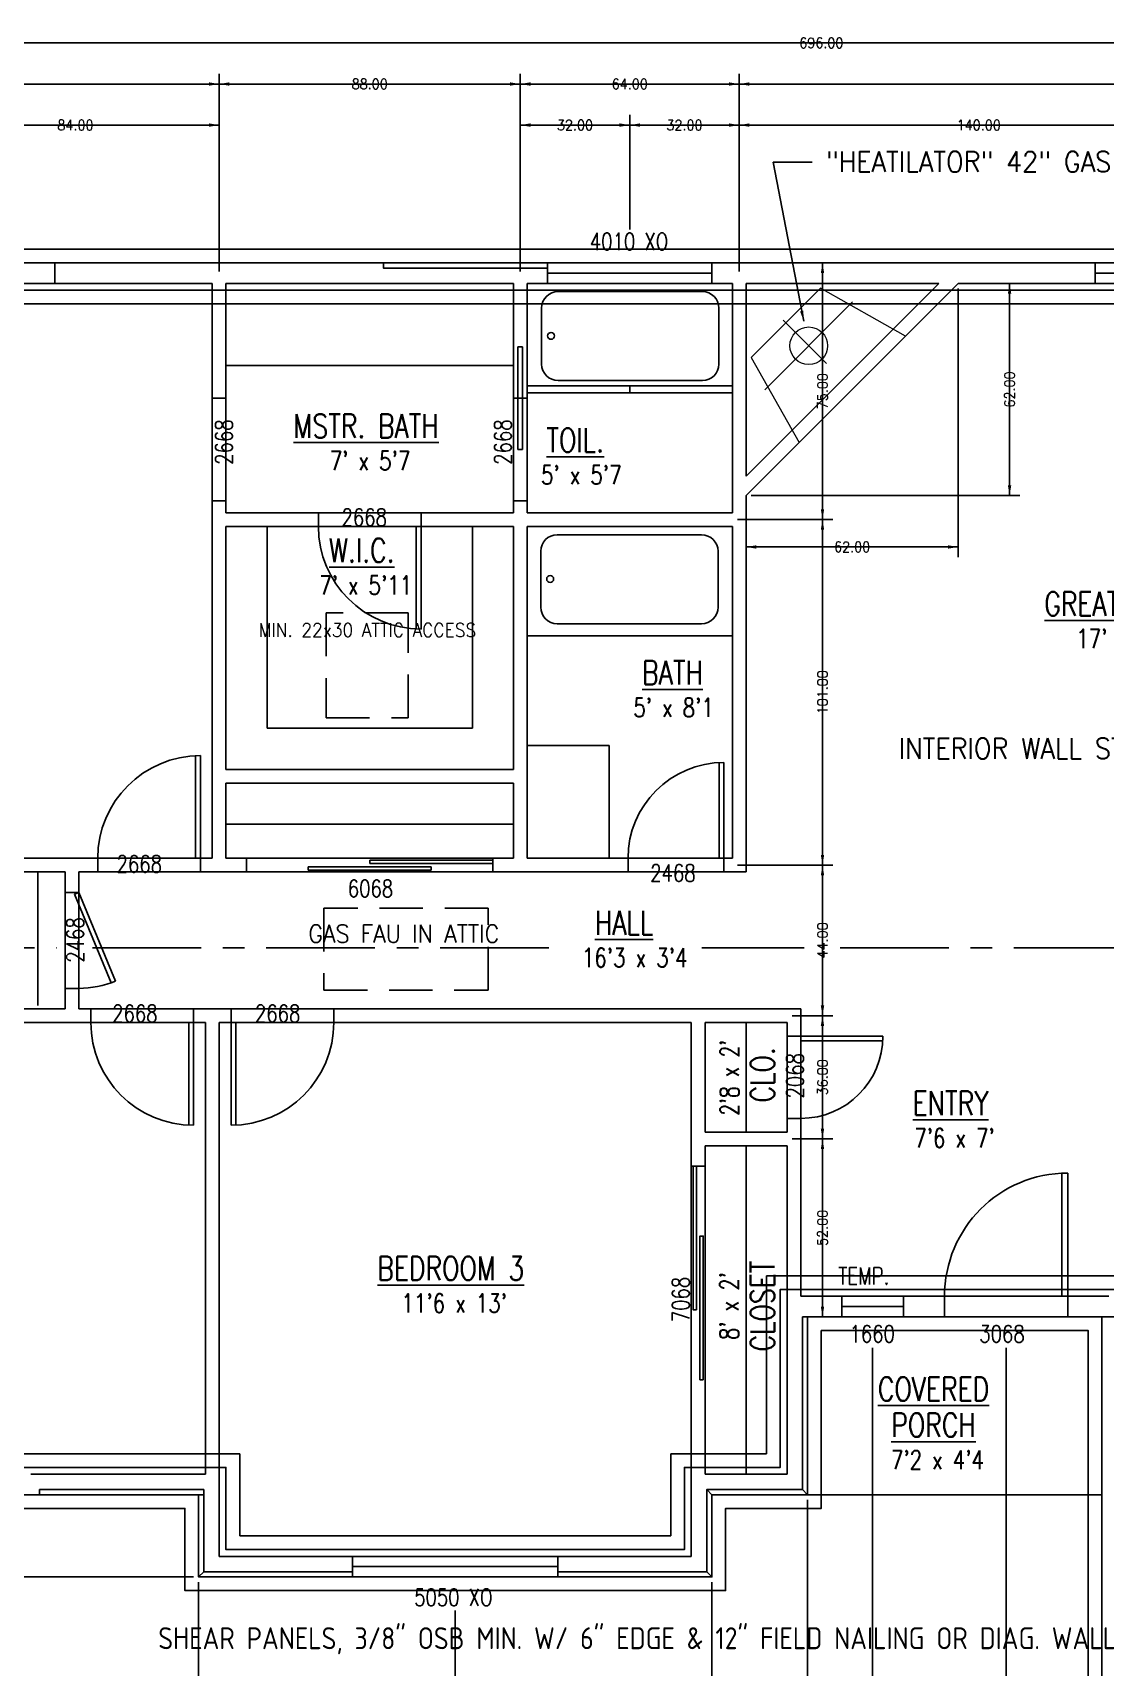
# Model space of a CAD drawing. Header units: millimetres. Extents: x -723 to 516, y -495 to 415.
# Drawn here: x -531.3 to -217.8, y -63.1 to 414.6 of the extents above; entities that cross this region are included whole.
import ezdxf
from ezdxf.enums import TextEntityAlignment as Align

# ---------------------------------------------------------------- set-up
doc = ezdxf.new("R2010")
doc.units = ezdxf.units.MM
doc.linetypes.add('CENTER', pattern=[50.8, 31.75, -6.35, 6.35, -6.35])
doc.linetypes.add('DASHED', pattern=[19.05, 12.7, -6.35])
for name, color, linetype in [('A-DIMS-1', 152, 'CONTINUOUS'), ('A-NOTE', 4, 'CONTINUOUS'), ('A-TEXT', 4, 'CONTINUOUS'), ('ANNTEXT', 4, 'CONTINUOUS'), ('xref-Bishop-Overland-08$0$A-CASE-1', 3, 'CONTINUOUS'), ('xref-Bishop-Overland-08$0$A-FIXTURE', 3, 'CONTINUOUS'), ('xref-Bishop-Overland-08$0$A-FOOTPRINT', 5, 'CONTINUOUS'), ('xref-Bishop-Overland-08$0$A-HEADER', 30, 'CONTINUOUS'), ('xref-Bishop-Overland-08$0$A-OPENING', 1, 'CONTINUOUS'), ('xref-Bishop-Overland-08$0$A-WALL', 54, 'CONTINUOUS'), ('xref-Bishop-Overland-08$0$S-FOOTER', 9, 'CONTINUOUS'), ('xref-Bishop-Overland-08$0$S-SLAB', 9, 'CONTINUOUS'), ('xref-Bishop-Overland-08$0$S-STEM-WALL', 8, 'CONTINUOUS')]:
    doc.layers.add(name, color=color, linetype=linetype)
doc.layers.add('xref-Bishop-Overland-08$0$TEMP', color=95, linetype='CONTINUOUS', plot=False)
doc.styles.get("Standard").update_dxf_attribs({"font": 'STANDARD'})
doc.dimstyles.get("Standard").update_dxf_attribs({"dimtxt": 3, "dimasz": 3, "dimexe": 3, "dimexo": 1.5, "dimgap": 2, "dimtad": 0, "dimtoh": 1, "dimzin": 3, "dimdsep": 46, "dimtxsty": 'STANDARD', "dimcen": 0.09, "dimazin": 2, "dimtfac": 1, "dimtdec": 4, "dimtofl": 0, "dimtmove": 0, "dimatfit": 3, "dimfxl": 1, "dimtolj": 1, "dimtzin": 0, "dimarcsym": 0})

# ---------------------------------------------------------------- blocks, each defined once
blk = doc.blocks.new('*D4')
at = {"layer": 'A-DIMS-1', "color": 0, "linetype": 'ByBlock', "lineweight": -2}
for p, q in [((-304.77, -14.13), (-304.77, -264.82)), ((-218.77, -218.13), (-218.77, -264.82)), ((-218.77, -261.82), (-304.77, -261.82))]:
    blk.add_line(p, q, dxfattribs=at)
for points in [[(-304.77, -261.82), (-301.77, -261.32), (-301.77, -262.32)], [(-218.77, -261.82), (-221.77, -262.32), (-221.77, -261.32)]]:
    blk.add_solid(points, dxfattribs=at)
at = {"layer": 'A-DIMS-1', "color": 0, "linetype": 'CONTINUOUS', "lineweight": -2, "insert": (-261.77, -261.82), "char_height": 3, "width": 9.3333, "attachment_point": 5}
blk.add_mtext('86.00', dxfattribs=at)
blk = doc.blocks.new('*D5')
at = {"layer": 'A-DIMS-1', "color": 0, "linetype": 'ByBlock', "lineweight": -2}
for p, q in [((-304.77, -14.13), (-304.77, -264.82)), ((-332.77, -38.13), (-332.77, -264.82)), ((-304.77, -261.82), (-332.77, -261.82))]:
    blk.add_line(p, q, dxfattribs=at)
for points in [[(-332.77, -261.82), (-329.77, -261.32), (-329.77, -262.32)], [(-304.77, -261.82), (-307.77, -262.32), (-307.77, -261.32)]]:
    blk.add_solid(points, dxfattribs=at)
at = {"layer": 'A-DIMS-1', "color": 0, "linetype": 'CONTINUOUS', "lineweight": -2, "insert": (-318.77, -261.82), "char_height": 3, "width": 9.3333, "attachment_point": 5}
blk.add_mtext('28.00', dxfattribs=at)
blk = doc.blocks.new('*D6')
at = {"layer": 'A-DIMS-1', "color": 0, "linetype": 'ByBlock', "lineweight": -2}
for p, q in [((-482.77, -38.13), (-482.77, -264.82)), ((-332.77, -38.13), (-332.77, -264.82)), ((-332.77, -261.82), (-482.77, -261.82))]:
    blk.add_line(p, q, dxfattribs=at)
for points in [[(-482.77, -261.82), (-479.77, -261.32), (-479.77, -262.32)], [(-332.77, -261.82), (-335.77, -262.32), (-335.77, -261.32)]]:
    blk.add_solid(points, dxfattribs=at)
at = {"layer": 'A-DIMS-1', "color": 0, "linetype": 'CONTINUOUS', "lineweight": -2, "insert": (-407.77, -261.82), "char_height": 3, "width": 11, "attachment_point": 5}
blk.add_mtext('150.00', dxfattribs=at)
blk = doc.blocks.new('*D7')
at = {"layer": 'A-DIMS-1', "color": 0, "linetype": 'ByBlock', "lineweight": -2}
for p, q in [((-648.77, -14.13), (-648.77, -264.82)), ((-482.77, -38.13), (-482.77, -264.82)), ((-482.77, -261.82), (-648.77, -261.82))]:
    blk.add_line(p, q, dxfattribs=at)
for points in [[(-648.77, -261.82), (-645.77, -261.32), (-645.77, -262.32)], [(-482.77, -261.82), (-485.77, -262.32), (-485.77, -261.32)]]:
    blk.add_solid(points, dxfattribs=at)
at = {"layer": 'A-DIMS-1', "color": 0, "linetype": 'CONTINUOUS', "lineweight": -2, "insert": (-565.77, -261.82), "char_height": 3, "width": 11, "attachment_point": 5}
blk.add_mtext('166.00', dxfattribs=at)
blk = doc.blocks.new('*D9')
at = {"layer": 'A-DIMS-1', "color": 0, "linetype": 'ByBlock', "lineweight": -2}
for p, q in [((-648.77, -14.13), (-648.77, -276.82)), ((47.23, -218.13), (47.23, -276.82)), ((47.23, -273.82), (-648.77, -273.82))]:
    blk.add_line(p, q, dxfattribs=at)
for points in [[(-648.77, -273.82), (-645.77, -273.32), (-645.77, -274.32)], [(47.23, -273.82), (44.23, -274.32), (44.23, -273.32)]]:
    blk.add_solid(points, dxfattribs=at)
at = {"layer": 'A-DIMS-1', "color": 0, "linetype": 'CONTINUOUS', "lineweight": -2, "insert": (-300.77, -273.82), "char_height": 3, "width": 11.6667, "attachment_point": 5}
blk.add_mtext('696.00', dxfattribs=at)
blk = doc.blocks.new('*D10')
at = {"layer": 'A-DIMS-1', "color": 0, "linetype": 'ByBlock', "lineweight": -2}
for p, q in [((-246.77, 30.28), (-246.77, -252.82)), ((-218.77, -218.13), (-218.77, -252.82)), ((-218.77, -249.82), (-246.77, -249.82))]:
    blk.add_line(p, q, dxfattribs=at)
for points in [[(-246.77, -249.82), (-243.77, -249.32), (-243.77, -250.32)], [(-218.77, -249.82), (-221.77, -250.32), (-221.77, -249.32)]]:
    blk.add_solid(points, dxfattribs=at)
at = {"layer": 'A-DIMS-1', "color": 0, "linetype": 'CONTINUOUS', "lineweight": -2, "insert": (-232.77, -249.82), "char_height": 3, "width": 9.3333, "attachment_point": 5}
blk.add_mtext('28.00', dxfattribs=at)
blk = doc.blocks.new('*D11')
at = {"layer": 'A-DIMS-1', "color": 0, "linetype": 'ByBlock', "lineweight": -2}
for p, q in [((-285.77, 30.28), (-285.77, -252.82)), ((-246.77, 30.28), (-246.77, -252.82)), ((-246.77, -249.82), (-285.77, -249.82))]:
    blk.add_line(p, q, dxfattribs=at)
for points in [[(-285.77, -249.82), (-282.77, -249.32), (-282.77, -250.32)], [(-246.77, -249.82), (-249.77, -250.32), (-249.77, -249.32)]]:
    blk.add_solid(points, dxfattribs=at)
at = {"layer": 'A-DIMS-1', "color": 0, "linetype": 'CONTINUOUS', "lineweight": -2, "insert": (-266.27, -249.82), "char_height": 3, "width": 9.3333, "attachment_point": 5}
blk.add_mtext('39.00', dxfattribs=at)
blk = doc.blocks.new('*D12')
at = {"layer": 'A-DIMS-1', "color": 0, "linetype": 'ByBlock', "lineweight": -2}
for p, q in [((-285.77, 30.28), (-285.77, -252.82)), ((-304.77, -14.13), (-304.77, -252.82)), ((-285.77, -249.82), (-304.77, -249.82))]:
    blk.add_line(p, q, dxfattribs=at)
for points in [[(-304.77, -249.82), (-301.77, -249.32), (-301.77, -250.32)], [(-285.77, -249.82), (-288.77, -250.32), (-288.77, -249.32)]]:
    blk.add_solid(points, dxfattribs=at)
at = {"layer": 'A-DIMS-1', "color": 0, "linetype": 'CONTINUOUS', "lineweight": -2, "insert": (-295.27, -249.82), "char_height": 3, "width": 8.6667, "attachment_point": 5}
blk.add_mtext('19.00', dxfattribs=at)
blk = doc.blocks.new('*D13')
at = {"layer": 'A-DIMS-1', "color": 0, "linetype": 'ByBlock', "lineweight": -2}
for p, q in [((-332.77, -38.13), (-332.77, -252.82)), ((-407.77, -46.48), (-407.77, -252.82)), ((-332.77, -249.82), (-407.77, -249.82))]:
    blk.add_line(p, q, dxfattribs=at)
for points in [[(-407.77, -249.82), (-404.77, -249.32), (-404.77, -250.32)], [(-332.77, -249.82), (-335.77, -250.32), (-335.77, -249.32)]]:
    blk.add_solid(points, dxfattribs=at)
at = {"layer": 'A-DIMS-1', "color": 0, "linetype": 'CONTINUOUS', "lineweight": -2, "insert": (-370.27, -249.82), "char_height": 3, "width": 9.3333, "attachment_point": 5}
blk.add_mtext('75.00', dxfattribs=at)
blk = doc.blocks.new('*D14')
at = {"layer": 'A-DIMS-1', "color": 0, "linetype": 'ByBlock', "lineweight": -2}
for p, q in [((-482.77, -38.13), (-482.77, -252.82)), ((-407.77, -46.48), (-407.77, -252.82)), ((-407.77, -249.82), (-482.77, -249.82))]:
    blk.add_line(p, q, dxfattribs=at)
for points in [[(-482.77, -249.82), (-479.77, -249.32), (-479.77, -250.32)], [(-407.77, -249.82), (-410.77, -250.32), (-410.77, -249.32)]]:
    blk.add_solid(points, dxfattribs=at)
at = {"layer": 'A-DIMS-1', "color": 0, "linetype": 'CONTINUOUS', "lineweight": -2, "insert": (-445.27, -249.82), "char_height": 3, "width": 9.3333, "attachment_point": 5}
blk.add_mtext('75.00', dxfattribs=at)
blk = doc.blocks.new('*D15')
at = {"layer": 'A-DIMS-1', "color": 0, "linetype": 'ByBlock', "lineweight": -2}
for p, q in [((-561.77, -22.66), (-561.77, -252.82)), ((-482.77, -38.13), (-482.77, -252.82)), ((-482.77, -249.82), (-561.77, -249.82))]:
    blk.add_line(p, q, dxfattribs=at)
for points in [[(-561.77, -249.82), (-558.77, -249.32), (-558.77, -250.32)], [(-482.77, -249.82), (-485.77, -250.32), (-485.77, -249.32)]]:
    blk.add_solid(points, dxfattribs=at)
at = {"layer": 'A-DIMS-1', "color": 0, "linetype": 'CONTINUOUS', "lineweight": -2, "insert": (-522.27, -249.82), "char_height": 3, "width": 9.3333, "attachment_point": 5}
blk.add_mtext('79.00', dxfattribs=at)
blk = doc.blocks.new('*D21')
at = {"layer": 'A-DIMS-1', "color": 0, "linetype": 'ByBlock', "lineweight": -2}
for p, q in [((-650.27, -12.63), (-711.34, -12.63)), ((-708.34, -36.63), (-708.34, -12.63)), ((-484.27, -36.63), (-711.34, -36.63))]:
    blk.add_line(p, q, dxfattribs=at)
for points in [[(-708.34, -12.63), (-707.84, -15.63), (-708.84, -15.63)], [(-708.34, -36.63), (-708.84, -33.63), (-707.84, -33.63)]]:
    blk.add_solid(points, dxfattribs=at)
at = {"layer": 'A-DIMS-1', "color": 0, "linetype": 'CONTINUOUS', "lineweight": -2, "insert": (-708.34, -24.63), "char_height": 3, "width": 9.6667, "attachment_point": 5, "rotation": 90}
blk.add_mtext('24.00', dxfattribs=at)
blk = doc.blocks.new('*D22')
at = {"layer": 'A-DIMS-1', "color": 0, "linetype": 'ByBlock', "lineweight": -2}
for p, q in [((-650.27, 347.37), (-723.34, 347.37)), ((-720.34, 347.37), (-720.34, -36.63)), ((-484.27, -36.63), (-723.34, -36.63))]:
    blk.add_line(p, q, dxfattribs=at)
for points in [[(-720.34, 347.37), (-719.84, 344.37), (-720.84, 344.37)], [(-720.34, -36.63), (-720.84, -33.63), (-719.84, -33.63)]]:
    blk.add_solid(points, dxfattribs=at)
at = {"layer": 'A-DIMS-1', "color": 0, "linetype": 'CONTINUOUS', "lineweight": -2, "insert": (-720.34, 155.37), "char_height": 3, "width": 12, "attachment_point": 5, "rotation": 90}
blk.add_mtext('384.00', dxfattribs=at)
blk = doc.blocks.new('*D26')
at = {"layer": 'A-DIMS-1', "color": 0, "linetype": 'ByBlock', "lineweight": -2}
for p, q in [((-324.77, 368.87), (-324.77, 402.64)), ((47.23, 348.87), (47.23, 402.64)), ((47.23, 399.64), (-324.77, 399.64))]:
    blk.add_line(p, q, dxfattribs=at)
for points in [[(-324.77, 399.64), (-321.77, 400.14), (-321.77, 399.14)], [(47.23, 399.64), (44.23, 399.14), (44.23, 400.14)]]:
    blk.add_solid(points, dxfattribs=at)
at = {"layer": 'A-DIMS-1', "color": 0, "linetype": 'CONTINUOUS', "lineweight": -2, "insert": (-138.77, 399.64), "char_height": 3, "width": 11.6667, "attachment_point": 5}
blk.add_mtext('372.00', dxfattribs=at)
blk = doc.blocks.new('*D27')
at = {"layer": 'A-DIMS-1', "color": 0, "linetype": 'ByBlock', "lineweight": -2}
for p, q in [((-388.77, 344.87), (-388.77, 402.64)), ((-324.77, 344.87), (-324.77, 402.64)), ((-324.77, 399.64), (-388.77, 399.64))]:
    blk.add_line(p, q, dxfattribs=at)
for points in [[(-388.77, 399.64), (-385.77, 400.14), (-385.77, 399.14)], [(-324.77, 399.64), (-327.77, 399.14), (-327.77, 400.14)]]:
    blk.add_solid(points, dxfattribs=at)
at = {"layer": 'A-DIMS-1', "color": 0, "linetype": 'CONTINUOUS', "lineweight": -2, "insert": (-356.77, 399.64), "char_height": 3, "width": 9.6667, "attachment_point": 5}
blk.add_mtext('64.00', dxfattribs=at)
blk = doc.blocks.new('*D28')
at = {"layer": 'A-DIMS-1', "color": 0, "linetype": 'ByBlock', "lineweight": -2}
for p, q in [((-476.77, 344.87), (-476.77, 402.64)), ((-388.77, 344.87), (-388.77, 402.64)), ((-388.77, 399.64), (-476.77, 399.64))]:
    blk.add_line(p, q, dxfattribs=at)
for points in [[(-476.77, 399.64), (-473.77, 400.14), (-473.77, 399.14)], [(-388.77, 399.64), (-391.77, 399.14), (-391.77, 400.14)]]:
    blk.add_solid(points, dxfattribs=at)
at = {"layer": 'A-DIMS-1', "color": 0, "linetype": 'CONTINUOUS', "lineweight": -2, "insert": (-432.77, 399.64), "char_height": 3, "width": 9.3333, "attachment_point": 5}
blk.add_mtext('88.00', dxfattribs=at)
blk = doc.blocks.new('*D29')
at = {"layer": 'A-DIMS-1', "color": 0, "linetype": 'ByBlock', "lineweight": -2}
for p, q in [((-648.77, 348.87), (-648.77, 402.64)), ((-476.77, 344.87), (-476.77, 402.64)), ((-476.77, 399.64), (-648.77, 399.64))]:
    blk.add_line(p, q, dxfattribs=at)
for points in [[(-648.77, 399.64), (-645.77, 400.14), (-645.77, 399.14)], [(-476.77, 399.64), (-479.77, 399.14), (-479.77, 400.14)]]:
    blk.add_solid(points, dxfattribs=at)
at = {"layer": 'A-DIMS-1', "color": 0, "linetype": 'CONTINUOUS', "lineweight": -2, "insert": (-562.77, 399.64), "char_height": 3, "width": 11, "attachment_point": 5}
blk.add_mtext('172.00', dxfattribs=at)
blk = doc.blocks.new('*D31')
at = {"layer": 'A-DIMS-1', "color": 0, "linetype": 'ByBlock', "lineweight": -2}
for p, q in [((-324.77, 344.87), (-324.77, 390.64)), ((-184.77, 387.64), (-324.77, 387.64)), ((-184.77, 357.49), (-184.77, 390.64))]:
    blk.add_line(p, q, dxfattribs=at)
for points in [[(-324.77, 387.64), (-321.77, 388.14), (-321.77, 387.14)], [(-184.77, 387.64), (-187.77, 387.14), (-187.77, 388.14)]]:
    blk.add_solid(points, dxfattribs=at)
at = {"layer": 'A-DIMS-1', "color": 0, "linetype": 'CONTINUOUS', "lineweight": -2, "insert": (-254.77, 387.64), "char_height": 3, "width": 11.3333, "attachment_point": 5}
blk.add_mtext('140.00', dxfattribs=at)
blk = doc.blocks.new('*D32')
at = {"layer": 'A-DIMS-1', "color": 0, "linetype": 'ByBlock', "lineweight": -2}
for p, q in [((-356.77, 357.12), (-356.77, 390.64)), ((-324.77, 387.64), (-356.77, 387.64)), ((-324.77, 344.87), (-324.77, 390.64))]:
    blk.add_line(p, q, dxfattribs=at)
for points in [[(-356.77, 387.64), (-353.77, 388.14), (-353.77, 387.14)], [(-324.77, 387.64), (-327.77, 387.14), (-327.77, 388.14)]]:
    blk.add_solid(points, dxfattribs=at)
at = {"layer": 'A-DIMS-1', "color": 0, "linetype": 'CONTINUOUS', "lineweight": -2, "insert": (-340.77, 387.64), "char_height": 3, "width": 9.3333, "attachment_point": 5}
blk.add_mtext('32.00', dxfattribs=at)
blk = doc.blocks.new('*D33')
at = {"layer": 'A-DIMS-1', "color": 0, "linetype": 'ByBlock', "lineweight": -2}
for p, q in [((-388.77, 344.87), (-388.77, 390.64)), ((-356.77, 387.64), (-388.77, 387.64)), ((-356.77, 357.12), (-356.77, 390.64))]:
    blk.add_line(p, q, dxfattribs=at)
for points in [[(-388.77, 387.64), (-385.77, 388.14), (-385.77, 387.14)], [(-356.77, 387.64), (-359.77, 387.14), (-359.77, 388.14)]]:
    blk.add_solid(points, dxfattribs=at)
at = {"layer": 'A-DIMS-1', "color": 0, "linetype": 'CONTINUOUS', "lineweight": -2, "insert": (-372.77, 387.64), "char_height": 3, "width": 9.3333, "attachment_point": 5}
blk.add_mtext('32.00', dxfattribs=at)
blk = doc.blocks.new('*D34')
at = {"layer": 'A-DIMS-1', "color": 0, "linetype": 'ByBlock', "lineweight": -2}
for p, q in [((-560.77, 356.62), (-560.77, 390.64)), ((-476.77, 387.64), (-560.77, 387.64)), ((-476.77, 344.87), (-476.77, 390.64))]:
    blk.add_line(p, q, dxfattribs=at)
for points in [[(-560.77, 387.64), (-557.77, 388.14), (-557.77, 387.14)], [(-476.77, 387.64), (-479.77, 387.14), (-479.77, 388.14)]]:
    blk.add_solid(points, dxfattribs=at)
at = {"layer": 'A-DIMS-1', "color": 0, "linetype": 'CONTINUOUS', "lineweight": -2, "insert": (-518.77, 387.64), "char_height": 3, "width": 9.6667, "attachment_point": 5}
blk.add_mtext('84.00', dxfattribs=at)
blk = doc.blocks.new('*D36')
at = {"layer": 'A-DIMS-1', "color": 0, "linetype": 'ByBlock', "lineweight": -2}
for p, q in [((-648.77, 348.87), (-648.77, 414.64)), ((47.23, 411.64), (-648.77, 411.64)), ((47.23, 348.87), (47.23, 414.64))]:
    blk.add_line(p, q, dxfattribs=at)
for points in [[(-648.77, 411.64), (-645.77, 412.14), (-645.77, 411.14)], [(47.23, 411.64), (44.23, 411.14), (44.23, 412.14)]]:
    blk.add_solid(points, dxfattribs=at)
at = {"layer": 'A-DIMS-1', "color": 0, "linetype": 'CONTINUOUS', "lineweight": -2, "insert": (-300.77, 411.64), "char_height": 3, "width": 11.6667, "attachment_point": 5}
blk.add_mtext('696.00', dxfattribs=at)
blk = doc.blocks.new('*D46')
at = {"layer": 'A-DIMS-1', "color": 0, "linetype": 'ByBlock', "lineweight": -2}
for p, q in [((-309.27, 91.37), (-297.43, 91.37)), ((-300.43, 39.37), (-300.43, 91.37)), ((-303.27, 39.37), (-297.43, 39.37))]:
    blk.add_line(p, q, dxfattribs=at)
for points in [[(-300.43, 91.37), (-299.94, 88.37), (-300.93, 88.37)], [(-300.43, 39.37), (-300.93, 42.37), (-299.94, 42.37)]]:
    blk.add_solid(points, dxfattribs=at)
at = {"layer": 'A-DIMS-1', "color": 0, "linetype": 'CONTINUOUS', "lineweight": -2, "insert": (-300.43, 65.37), "char_height": 3, "width": 9.3333, "attachment_point": 5, "rotation": 90}
blk.add_mtext('52.00', dxfattribs=at)
blk = doc.blocks.new('*D47')
at = {"layer": 'A-DIMS-1', "color": 0, "linetype": 'ByBlock', "lineweight": -2}
for p, q in [((-309.27, 127.37), (-297.43, 127.37)), ((-300.43, 91.37), (-300.43, 127.37)), ((-309.27, 91.37), (-297.43, 91.37))]:
    blk.add_line(p, q, dxfattribs=at)
for points in [[(-300.43, 127.37), (-299.94, 124.37), (-300.93, 124.37)], [(-300.43, 91.37), (-300.93, 94.37), (-299.94, 94.37)]]:
    blk.add_solid(points, dxfattribs=at)
at = {"layer": 'A-DIMS-1', "color": 0, "linetype": 'CONTINUOUS', "lineweight": -2, "insert": (-300.43, 109.37), "char_height": 3, "width": 9.3333, "attachment_point": 5, "rotation": 90}
blk.add_mtext('36.00', dxfattribs=at)
blk = doc.blocks.new('*D48')
at = {"layer": 'A-DIMS-1', "color": 0, "linetype": 'ByBlock', "lineweight": -2}
for p, q in [((-325.27, 171.37), (-297.43, 171.37)), ((-300.43, 127.37), (-300.43, 171.37)), ((-309.27, 127.37), (-297.43, 127.37))]:
    blk.add_line(p, q, dxfattribs=at)
for points in [[(-300.43, 171.37), (-299.94, 168.37), (-300.93, 168.37)], [(-300.43, 127.37), (-300.93, 130.37), (-299.94, 130.37)]]:
    blk.add_solid(points, dxfattribs=at)
at = {"layer": 'A-DIMS-1', "color": 0, "linetype": 'CONTINUOUS', "lineweight": -2, "insert": (-300.43, 149.37), "char_height": 3, "width": 10, "attachment_point": 5, "rotation": 90}
blk.add_mtext('44.00', dxfattribs=at)
blk = doc.blocks.new('*D49')
at = {"layer": 'A-DIMS-1', "color": 0, "linetype": 'ByBlock', "lineweight": -2}
for p, q in [((-325.27, 272.37), (-297.43, 272.37)), ((-300.43, 171.37), (-300.43, 272.37)), ((-325.27, 171.37), (-297.43, 171.37))]:
    blk.add_line(p, q, dxfattribs=at)
for points in [[(-300.43, 272.37), (-299.94, 269.37), (-300.93, 269.37)], [(-300.43, 171.37), (-300.93, 174.37), (-299.94, 174.37)]]:
    blk.add_solid(points, dxfattribs=at)
at = {"layer": 'A-DIMS-1', "color": 0, "linetype": 'CONTINUOUS', "lineweight": -2, "insert": (-300.43, 221.87), "char_height": 3, "width": 10.3333, "attachment_point": 5, "rotation": 90}
blk.add_mtext('101.00', dxfattribs=at)
blk = doc.blocks.new('*D50')
at = {"layer": 'A-DIMS-1', "color": 0, "linetype": 'ByBlock', "lineweight": -2}
for p, q in [((-311.14, 347.37), (-297.43, 347.37)), ((-300.43, 272.37), (-300.43, 347.37)), ((-325.27, 272.37), (-297.43, 272.37))]:
    blk.add_line(p, q, dxfattribs=at)
for points in [[(-300.43, 347.37), (-299.94, 344.37), (-300.93, 344.37)], [(-300.43, 272.37), (-300.93, 275.37), (-299.94, 275.37)]]:
    blk.add_solid(points, dxfattribs=at)
at = {"layer": 'A-DIMS-1', "color": 0, "linetype": 'CONTINUOUS', "lineweight": -2, "insert": (-300.43, 309.87), "char_height": 3, "width": 9.3333, "attachment_point": 5, "rotation": 90}
blk.add_mtext('75.00', dxfattribs=at)
blk = doc.blocks.new('*D54')
at = {"layer": 'A-DIMS-1', "color": 0, "linetype": 'ByBlock', "lineweight": -2}
for p, q in [((-484.27, -36.63), (-723.34, -36.63)), ((-720.34, -36.63), (-720.34, -216.63)), ((-220.27, -216.63), (-723.34, -216.63))]:
    blk.add_line(p, q, dxfattribs=at)
for points in [[(-720.34, -36.63), (-719.84, -39.63), (-720.84, -39.63)], [(-720.34, -216.63), (-720.84, -213.63), (-719.84, -213.63)]]:
    blk.add_solid(points, dxfattribs=at)
at = {"layer": 'A-DIMS-1', "color": 0, "linetype": 'CONTINUOUS', "lineweight": -2, "insert": (-720.34, -126.63), "char_height": 3, "width": 11, "attachment_point": 5, "rotation": 90}
blk.add_mtext('180.00', dxfattribs=at)
blk = doc.blocks.new('*D67')
at = {"layer": 'A-DIMS-1', "color": 0, "linetype": 'ByBlock', "lineweight": -2}
for p, q in [((-259.27, 341.37), (-242.75, 341.37)), ((-245.75, 279.37), (-245.75, 341.37)), ((-321.27, 279.37), (-242.75, 279.37))]:
    blk.add_line(p, q, dxfattribs=at)
for points in [[(-245.75, 341.37), (-245.25, 338.37), (-246.25, 338.37)], [(-245.75, 279.37), (-246.25, 282.37), (-245.25, 282.37)]]:
    blk.add_solid(points, dxfattribs=at)
at = {"layer": 'A-DIMS-1', "color": 0, "linetype": 'CONTINUOUS', "lineweight": -2, "insert": (-245.75, 310.37), "char_height": 3, "width": 9.3333, "attachment_point": 5, "rotation": 90}
blk.add_mtext('62.00', dxfattribs=at)
blk = doc.blocks.new('*D68')
at = {"layer": 'A-DIMS-1', "color": 0, "linetype": 'ByBlock', "lineweight": -2}
for p, q in [((-260.77, 339.87), (-260.77, 261.35)), ((-322.77, 277.87), (-322.77, 261.35)), ((-322.77, 264.35), (-260.77, 264.35))]:
    blk.add_line(p, q, dxfattribs=at)
for points in [[(-322.77, 264.35), (-319.77, 264.85), (-319.77, 263.85)], [(-260.77, 264.35), (-263.77, 263.85), (-263.77, 264.85)]]:
    blk.add_solid(points, dxfattribs=at)
at = {"layer": 'A-DIMS-1', "color": 0, "linetype": 'CONTINUOUS', "lineweight": -2, "insert": (-291.77, 264.35), "char_height": 3, "width": 9.3333, "attachment_point": 5}
blk.add_mtext('62.00', dxfattribs=at)

msp = doc.modelspace()

# ---------------------------------------------------------------- hatches: boundary and pattern name
at = {"layer": 'A-DIMS-1'}
h = msp.add_hatch(dxfattribs=at)
h.set_pattern_fill('ANSI31', color=256, scale=3, style=0)
h.set_pattern_definition([])
h.paths.add_polyline_path([(-428.773, 347.367), (-380.773, 347.367), (-380.773, 345.867), (-428.773, 345.867)], flags=0)
h = msp.add_hatch(dxfattribs=at)
h.set_pattern_fill('ANSI31', color=256, scale=3, style=0)
h.set_pattern_definition([])
h.paths.add_polyline_path([(-334.273, -35.133), (-332.773, -36.633), (-377.773, -36.633), (-377.773, -35.133)], flags=0)
h.paths.add_polyline_path([(-334.273, -11.133), (-332.773, -12.633), (-332.773, -36.633), (-334.273, -35.133)], flags=0)
h.paths.add_polyline_path([(-306.273, -11.133), (-304.773, -12.633), (-332.773, -12.633), (-334.273, -11.133)], flags=0)
h.paths.add_polyline_path([(-304.773, -12.633), (-306.273, -11.133), (-306.273, 39.367), (-304.773, 39.367)], flags=0)
h = msp.add_hatch(dxfattribs=at)
h.set_pattern_fill('ANSI31', color=256, scale=3, style=0)
h.set_pattern_definition([])
h.paths.add_polyline_path([(-529.273, -11.133), (-481.273, -11.133), (-481.273, -12.633), (-482.773, -12.633), (-529.273, -12.633)], flags=0)
h = msp.add_hatch(dxfattribs=at)
h.set_pattern_fill('ANSI31', color=256, scale=3, style=0)
h.set_pattern_definition([])
h.paths.add_polyline_path([(-482.773, -12.633), (-481.273, -12.633), (-481.273, -35.133), (-482.773, -36.633)], flags=0)
h.paths.add_polyline_path([(-481.273, -35.133), (-437.773, -35.133), (-437.773, -36.633), (-482.773, -36.633)], flags=0)

# ---------------------------------------------------------------- linework, layer by layer
at = {"layer": 'A-DIMS-1', "linetype": 'CENTER'}
for p, q in [((-575.201, 147.197), (-524.272, 147.197)), ((-513.786, 147.197), (-377.663, 147.197)), ((-335.721, 147.197), (-305.763, 147.197)), ((-295.277, 147.197), (-83.747, 147.197))]:
    msp.add_line(p, q, dxfattribs=at)
at = {"layer": 'A-DIMS-1'}
for p, q in [((-304.773, 39.367), (-304.773, -12.633)), ((-482.773, -36.633), (-482.773, -12.633)), ((-304.773, -12.633), (-332.773, -12.633)), ((-332.773, -36.633), (-332.773, -12.633)), ((-437.773, -36.633), (-482.773, -36.633)), ((-377.773, -36.633), (-332.773, -36.633))]:
    msp.add_line(p, q, dxfattribs=at)
for points in [[(-380.773, 347.367), (-380.773, 345.867), (-428.773, 345.867), (-428.773, 347.367)], [(-306.273, -11.133), (-306.273, 39.367), (-304.773, 39.367)], [(-481.273, -12.633), (-481.273, -11.133), (-529.273, -11.133), (-529.273, -12.633)], [(-482.773, -36.633), (-481.273, -35.133), (-481.273, -12.633), (-482.773, -12.633)], [(-304.773, -12.633), (-306.273, -11.133), (-334.273, -11.133), (-334.273, -12.633)], [(-332.773, -36.633), (-334.273, -35.133), (-334.273, -11.133), (-332.773, -12.633)], [(-481.273, -35.133), (-437.773, -35.133), (-437.773, -36.633)], [(-334.273, -35.133), (-377.773, -35.133), (-377.773, -36.633)]]:
    msp.add_lwpolyline(points, dxfattribs=at)
at = {"layer": 'A-DIMS-1', "linetype": 'DASHED'}
for points in [[(-421.491, 214.372), (-421.491, 245.099), (-445.491, 245.099), (-445.491, 214.372)], [(-398.162, 158.837), (-446.162, 158.837), (-446.162, 134.837), (-398.162, 134.837)]]:
    msp.add_lwpolyline(points, close=True, dxfattribs=at)
at = {"layer": 'xref-Bishop-Overland-08$0$A-CASE-1'}
for p, q in [((-377.706, 338.98), (-335.519, 338.98)), ((-382.519, 317.805), (-382.519, 334.167)), ((-330.707, 334.167), (-330.707, 317.805)), ((-474.773, 317.367), (-390.773, 317.367)), ((-326.773, 311.417), (-386.773, 311.417)), ((-335.519, 312.992), (-377.706, 312.992)), ((-356.773, 311.417), (-356.773, 309.392)), ((-386.773, 309.392), (-326.773, 309.392)), ((-462.773, 211.367), (-462.773, 270.367)), ((-402.773, 270.367), (-402.773, 211.367)), ((-377.971, 267.923), (-335.784, 267.923)), ((-382.783, 246.749), (-382.783, 263.111)), ((-330.971, 263.111), (-330.971, 246.749)), ((-335.784, 241.936), (-377.971, 241.936)), ((-386.773, 238.367), (-326.773, 238.367)), ((-402.773, 211.367), (-462.773, 211.367)), ((-362.773, 206.367), (-386.773, 206.367)), ((-362.773, 173.367), (-362.773, 206.367)), ((-474.773, 183.367), (-390.773, 183.367)), ((-529.773, 130.367), (-529.773, 169.367)), ((-322.773, 125.367), (-322.773, 93.367)), ((-322.773, 89.367), (-322.773, -6.633))]:
    msp.add_line(p, q, dxfattribs=at)
for centre in [(-379.763, 326.042), (-380.027, 254.986)]:
    msp.add_circle(centre, 1.012, dxfattribs=at)
for centre, start, end in [((-377.706, 334.167), 90, 180), ((-335.519, 334.167), 0, 90), ((-377.706, 317.805), 180, 270), ((-335.519, 317.805), 270, 0), ((-377.971, 263.111), 90, 180), ((-335.784, 263.111), 0, 90), ((-377.971, 246.749), 180, 270), ((-335.784, 246.749), 270, 0)]:
    msp.add_arc(centre, 4.813, start, end, dxfattribs=at)
at = {"layer": 'xref-Bishop-Overland-08$0$A-FIXTURE', "linetype": 'CONTINUOUS', "lineweight": 0}
msp.add_lwpolyline([(-276.165, 325.975), (-301.046, 339.984), (-321.287, 319.744), (-307.278, 294.862)], close=True, dxfattribs=at)
msp.add_circle((-304.449, 323.147), 5.5, dxfattribs=at)
at = {"layer": 'xref-Bishop-Overland-08$0$A-FOOTPRINT'}
msp.add_line((-218.773, 39.367), (47.227, 39.367), dxfattribs=at)
for points in [[(47.227, 39.367), (47.227, 347.367), (-194.773, 347.367), (-194.773, 347.367), (-246.773, 347.367), (-246.773, 347.367), (-648.773, 347.367), (-648.773, -12.633), (-482.773, -12.633), (-482.773, -36.633), (-332.773, -36.633), (-332.773, -12.633), (-304.773, -12.633), (-304.773, 39.367), (-218.773, 39.367), (-149.014, 39.367)], [(-218.773, 39.367), (-304.773, 39.367), (-304.773, -12.633), (-218.773, -12.633)], [(47.227, 39.367), (-218.773, 39.367), (-218.773, -216.633), (47.227, -216.633)]]:
    msp.add_lwpolyline(points, close=True, dxfattribs=at)
at = {"layer": 'xref-Bishop-Overland-08$0$A-HEADER'}
for points in [[(-524.773, 341.367), (-596.773, 341.367), (-596.773, 347.367), (-524.773, 347.367)], [(-332.773, 341.367), (-380.773, 341.367), (-380.773, 347.367), (-332.773, 347.367)], [(-220.773, 341.367), (-148.773, 341.367), (-148.773, 347.367), (-220.773, 347.367)], [(-474.773, 307.867), (-478.773, 307.867), (-478.773, 277.867), (-474.773, 277.867)], [(-390.773, 277.867), (-386.773, 277.867), (-386.773, 307.867), (-390.773, 307.867)], [(-417.773, 270.367), (-447.773, 270.367), (-447.773, 274.367), (-417.773, 274.367)], [(-482.273, 169.367), (-512.273, 169.367), (-512.273, 173.367), (-482.273, 173.367)], [(-396.773, 169.367), (-468.773, 169.367), (-468.773, 173.367), (-396.773, 173.367)], [(-329.273, 169.367), (-357.273, 169.367), (-357.273, 173.367), (-329.273, 173.367)], [(-517.773, 135.367), (-521.773, 135.367), (-521.773, 163.367), (-517.773, 163.367)], [(-484.273, 125.367), (-514.273, 125.367), (-514.273, 129.367), (-484.273, 129.367)], [(-443.273, 125.367), (-473.273, 125.367), (-473.273, 129.367), (-443.273, 129.367)], [(-306.773, 97.367), (-310.773, 97.367), (-310.773, 121.367), (-306.773, 121.367)], [(-334.773, -0.633), (-338.773, -0.633), (-338.773, 83.367), (-334.773, 83.367)], [(-276.773, 39.367), (-294.773, 39.367), (-294.773, 45.367), (-276.773, 45.367)], [(-228.773, 39.367), (-264.773, 39.367), (-264.773, 45.367), (-228.773, 45.367)], [(-377.773, -36.633), (-437.773, -36.633), (-437.773, -30.633), (-377.773, -30.633)]]:
    msp.add_lwpolyline(points, close=True, dxfattribs=at)
at = {"layer": 'xref-Bishop-Overland-08$0$A-OPENING'}
for p, q in [((-524.773, 347.367), (-596.773, 347.367)), ((-524.773, 347.367), (-524.773, 341.367)), ((-380.773, 347.367), (-332.773, 347.367)), ((-380.773, 347.367), (-380.773, 341.367)), ((-380.773, 344.367), (-332.773, 344.367)), ((-332.773, 341.367), (-332.773, 347.367)), ((-220.773, 347.367), (-148.773, 347.367)), ((-220.773, 347.367), (-220.773, 341.367)), ((-220.773, 344.367), (-148.773, 344.367)), ((-332.773, 341.367), (-380.773, 341.367)), ((-148.773, 341.367), (-220.773, 341.367)), ((-389.46, 292.867), (-389.46, 322.867)), ((-389.46, 322.867), (-388.085, 322.867)), ((-388.085, 292.867), (-388.085, 322.867)), ((-474.773, 307.867), (-478.773, 307.867)), ((-389.773, 307.867), (-390.773, 307.867)), ((-386.773, 307.867), (-387.773, 307.867)), ((-389.46, 292.867), (-388.085, 292.867)), ((-474.773, 277.867), (-478.773, 277.867)), ((-386.773, 277.867), (-390.773, 277.867)), ((-447.773, 274.367), (-447.773, 270.367)), ((-417.773, 274.367), (-417.773, 270.367)), ((-419.148, 240.367), (-419.148, 270.367)), ((-419.148, 270.367), (-417.773, 270.367)), ((-417.773, 270.367), (-417.773, 240.367)), ((-483.648, 203.367), (-483.648, 173.367)), ((-482.273, 173.367), (-482.273, 203.367)), ((-330.648, 201.333), (-330.648, 173.367)), ((-329.273, 173.367), (-329.273, 201.367)), ((-512.273, 169.367), (-512.273, 173.367)), ((-483.648, 173.367), (-482.273, 173.367)), ((-482.273, 169.367), (-482.273, 173.367)), ((-468.773, 169.367), (-468.773, 173.367)), ((-432.773, 172.867), (-396.773, 172.867)), ((-432.773, 171.867), (-432.773, 172.867)), ((-396.773, 169.367), (-396.773, 173.367)), ((-396.773, 172.867), (-396.773, 171.867)), ((-357.273, 169.367), (-357.273, 173.367)), ((-330.648, 173.367), (-329.273, 173.367)), ((-329.273, 169.367), (-329.273, 173.367)), ((-450.773, 170.867), (-414.773, 170.867)), ((-450.773, 169.867), (-450.773, 170.867)), ((-414.773, 169.867), (-450.773, 169.867)), ((-396.773, 171.867), (-432.773, 171.867)), ((-414.773, 170.867), (-414.773, 169.867)), ((-517.773, 163.367), (-521.773, 163.367)), ((-519.043, 162.841), (-517.773, 163.367)), ((-508.328, 136.972), (-519.043, 162.841)), ((-517.773, 163.367), (-507.058, 137.499)), ((-517.773, 135.367), (-521.773, 135.367)), ((-514.273, 125.367), (-514.273, 129.367)), ((-484.273, 125.367), (-484.273, 129.367)), ((-473.273, 125.367), (-473.273, 129.367)), ((-443.273, 125.367), (-443.273, 129.367)), ((-485.648, 95.367), (-485.648, 125.367)), ((-485.648, 125.367), (-484.273, 125.367)), ((-484.273, 125.367), (-484.273, 95.367)), ((-473.273, 125.367), (-473.273, 95.367)), ((-471.898, 125.367), (-473.273, 125.367)), ((-471.898, 95.367), (-471.898, 125.367)), ((-306.773, 121.367), (-282.773, 121.367)), ((-306.773, 121.367), (-306.773, 119.992)), ((-306.773, 119.992), (-282.812, 119.992)), ((-334.773, 83.367), (-338.773, 83.367)), ((-230.523, 81.367), (-230.523, 45.367)), ((-228.773, 45.367), (-228.773, 81.367)), ((-294.773, 45.367), (-276.773, 45.367)), ((-294.773, 45.367), (-294.773, 39.367)), ((-276.773, 39.367), (-276.773, 45.367)), ((-264.773, 45.367), (-264.773, 39.367)), ((-230.523, 45.367), (-228.773, 45.367)), ((-228.773, 45.367), (-228.773, 39.367)), ((-276.773, 42.367), (-294.773, 42.367)), ((-276.773, 39.367), (-294.773, 39.367)), ((-228.773, 39.367), (-264.773, 39.367)), ((-334.773, -0.633), (-338.773, -0.633)), ((-437.773, -30.633), (-377.773, -30.633)), ((-437.773, -30.633), (-437.773, -36.633)), ((-377.773, -36.633), (-377.773, -30.633)), ((-377.773, -33.633), (-437.773, -33.633)), ((-377.773, -36.633), (-437.773, -36.633))]:
    msp.add_line(p, q, dxfattribs=at)
for points in [[(-338.273, 83.367), (-337.273, 83.367), (-337.273, 41.45), (-338.273, 41.45)], [(-335.273, 20.977), (-336.273, 20.977), (-336.273, 62.977), (-335.273, 62.977)]]:
    msp.add_lwpolyline(points, close=True, dxfattribs=at)
for centre, radius, start, end in [((-417.773, 270.367), 30, 180, 270), ((-482.273, 173.367), 30, 90, 180), ((-329.273, 173.367), 28, 90, 180), ((-517.773, 163.367), 28, 270, 292.5), ((-484.273, 125.367), 30, 180, 270), ((-473.273, 125.367), 30, 270, 0), ((-306.773, 121.367), 24, 270, 0), ((-228.773, 45.367), 36, 90, 180)]:
    msp.add_arc(centre, radius, start, end, dxfattribs=at)
at = {"layer": 'xref-Bishop-Overland-08$0$A-WALL'}
for p, q in [((-524.773, 347.367), (-380.773, 347.367)), ((-332.773, 347.367), (-220.773, 347.367)), ((-246.773, 347.367), (-246.773, 347.367)), ((-478.773, 341.367), (-524.773, 341.367)), ((-478.773, 307.867), (-478.773, 341.367)), ((-474.773, 341.367), (-474.773, 307.867)), ((-390.773, 341.367), (-474.773, 341.367)), ((-390.773, 307.867), (-390.773, 341.367)), ((-386.773, 341.367), (-386.773, 307.867)), ((-380.773, 341.367), (-386.773, 341.367)), ((-326.773, 341.367), (-332.773, 341.367)), ((-326.773, 274.367), (-326.773, 341.367)), ((-322.773, 341.367), (-322.773, 285.024)), ((-260.773, 341.367), (-322.773, 279.367)), ((-322.773, 285.024), (-266.43, 341.367)), ((-322.773, 341.367), (-322.773, 285.024)), ((-266.43, 341.367), (-322.773, 341.367)), ((-266.43, 341.367), (-322.773, 341.367)), ((-220.773, 341.367), (-260.773, 341.367)), ((-478.773, 173.367), (-478.773, 277.867)), ((-474.773, 277.867), (-474.773, 274.367)), ((-390.773, 274.367), (-390.773, 277.867)), ((-386.773, 277.867), (-386.773, 274.367)), ((-322.773, 279.367), (-322.773, 169.367)), ((-474.773, 274.367), (-447.773, 274.367)), ((-417.773, 274.367), (-390.773, 274.367)), ((-386.773, 274.367), (-326.773, 274.367)), ((-474.773, 270.367), (-474.773, 199.367)), ((-447.773, 270.367), (-474.773, 270.367)), ((-390.773, 270.367), (-417.773, 270.367)), ((-390.773, 199.367), (-390.773, 270.367)), ((-386.773, 270.367), (-386.773, 173.367)), ((-326.773, 270.367), (-386.773, 270.367)), ((-326.773, 173.367), (-326.773, 270.367)), ((-474.773, 199.367), (-390.773, 199.367)), ((-390.773, 195.367), (-474.773, 195.367)), ((-474.773, 195.367), (-474.773, 173.367)), ((-390.773, 173.367), (-390.773, 195.367)), ((-642.773, 173.367), (-512.273, 173.367)), ((-482.273, 173.367), (-478.773, 173.367)), ((-474.773, 173.367), (-468.773, 173.367)), ((-396.773, 173.367), (-390.773, 173.367)), ((-386.773, 173.367), (-357.273, 173.367)), ((-329.273, 173.367), (-326.773, 173.367)), ((-521.773, 169.367), (-541.773, 169.367)), ((-521.773, 163.367), (-521.773, 169.367)), ((-512.273, 169.367), (-517.773, 169.367)), ((-517.773, 169.367), (-517.773, 163.367)), ((-476.773, 169.367), (-482.273, 169.367)), ((-468.773, 169.367), (-476.773, 169.367)), ((-357.273, 169.367), (-396.773, 169.367)), ((-322.773, 169.367), (-329.273, 169.367)), ((-521.773, 129.367), (-521.773, 135.367)), ((-517.773, 135.367), (-517.773, 129.367)), ((-541.773, 129.367), (-521.773, 129.367)), ((-517.773, 129.367), (-514.273, 129.367)), ((-484.273, 129.367), (-478.773, 129.367)), ((-478.773, 129.367), (-473.273, 129.367)), ((-443.273, 129.367), (-306.773, 129.367)), ((-306.773, 129.367), (-306.773, 121.367)), ((-514.273, 125.367), (-578.773, 125.367)), ((-480.773, 125.367), (-484.273, 125.367)), ((-480.773, -6.633), (-480.773, 125.367)), ((-476.773, 125.367), (-476.773, -12.633)), ((-473.273, 125.367), (-476.773, 125.367)), ((-439.773, 125.367), (-443.273, 125.367)), ((-443.273, 125.367), (-338.773, 125.367)), ((-338.773, 83.367), (-338.773, 125.367)), ((-334.773, 125.367), (-334.773, 93.367)), ((-334.773, 125.367), (-310.773, 125.367)), ((-310.773, 121.367), (-310.773, 125.367)), ((-306.773, 121.367), (-310.773, 121.367)), ((-310.773, 93.367), (-310.773, 97.367)), ((-306.773, 97.367), (-310.773, 97.367)), ((-306.773, 97.367), (-306.773, 45.367)), ((-334.773, 93.367), (-310.773, 93.367)), ((-334.773, 89.367), (-310.773, 89.367)), ((-334.773, 89.367), (-334.773, 83.367)), ((-310.773, -6.633), (-310.773, 89.367)), ((-334.773, 83.367), (-338.773, 83.367)), ((-306.773, 45.367), (-294.773, 45.367)), ((-276.773, 45.367), (-264.773, 45.367)), ((-228.773, 45.367), (-216.773, 45.367)), ((-294.773, 39.367), (-304.773, 39.367)), ((-304.773, 39.367), (-304.773, -12.633)), ((-264.773, 39.367), (-276.773, 39.367)), ((-218.773, 39.367), (-228.773, 39.367)), ((-218.773, -216.633), (-218.773, 39.367)), ((-338.773, -30.633), (-338.773, -0.633)), ((-334.773, -0.633), (-334.773, -6.633)), ((-531.773, -6.633), (-480.773, -6.633)), ((-334.773, -6.633), (-310.773, -6.633)), ((-482.773, -12.633), (-531.773, -12.633)), ((-482.773, -36.633), (-482.773, -12.633)), ((-476.773, -12.633), (-476.773, -30.633)), ((-338.773, -12.633), (-338.773, -12.633)), ((-332.773, -12.633), (-332.773, -36.633)), ((-304.773, -12.633), (-332.773, -12.633)), ((-304.773, -12.633), (-218.773, -12.633)), ((-476.773, -30.633), (-437.773, -30.633)), ((-377.773, -30.633), (-338.773, -30.633)), ((-437.773, -36.633), (-482.773, -36.633)), ((-332.773, -36.633), (-377.773, -36.633))]:
    msp.add_line(p, q, dxfattribs=at)
at = {"layer": 'xref-Bishop-Overland-08$0$S-FOOTER'}
for p, q in [((35.227, 335.367), (-636.773, 335.367)), ((-316.773, 51.367), (35.227, 51.367)), ((-316.773, -0.633), (-316.773, 51.367)), ((-636.773, -0.633), (-470.773, -0.633)), ((-470.773, -0.633), (-470.773, -24.633)), ((-344.773, -24.633), (-344.773, -0.633)), ((-344.773, -0.633), (-316.773, -0.633)), ((-470.773, -24.633), (-344.773, -24.633))]:
    msp.add_line(p, q, dxfattribs=at)
for points in [[(51.227, 181.367), (51.227, 351.367), (-190.773, 351.367), (-190.773, 351.367), (-250.773, 351.367), (-250.773, 351.367), (-652.773, 351.367), (-652.773, 181.367)], [(-652.773, 181.367), (-652.773, -16.633), (-486.773, -16.633), (-486.773, -40.633), (-328.773, -40.633), (-328.773, -16.633), (-300.773, -16.633), (-300.773, 35.367)], [(-300.773, 35.367), (-222.773, 35.367), (-222.773, -220.633), (51.227, -220.633), (51.227, 181.367)]]:
    msp.add_lwpolyline(points, dxfattribs=at)
at = {"layer": 'xref-Bishop-Overland-08$0$S-SLAB'}
msp.add_line((-304.773, -12.633), (-218.773, -12.633), dxfattribs=at)
at = {"layer": 'xref-Bishop-Overland-08$0$S-STEM-WALL'}
msp.add_line((-238.773, 339.367), (-238.773, 339.367), dxfattribs=at)
for points in [[(-530.773, 347.367), (-648.773, 347.367), (-648.773, -12.633), (-482.773, -12.633), (-482.773, -36.633), (-332.773, -36.633), (-332.773, -12.633), (-304.773, -12.633), (-304.773, 39.367), (-218.773, 39.367), (-218.773, -216.633), (47.227, -216.633), (47.227, -12.633)], [(-194.773, 347.367), (-530.773, 347.367)], [(-202.773, 339.367), (-640.773, 339.367), (-640.773, -4.633), (-474.773, -4.633), (-474.773, -28.633), (-340.773, -28.633), (-340.773, -4.633), (-312.773, -4.633), (-312.773, 47.367), (-210.773, 47.367)]]:
    msp.add_lwpolyline(points, dxfattribs=at)
at = {"layer": 'xref-Bishop-Overland-08$0$TEMP', "linetype": 'CONTINUOUS', "lineweight": 0}
for p, q in [((-291.62, 335.975), (-317.278, 310.318)), ((-311.909, 330.606), (-299.256, 317.954))]:
    msp.add_line(p, q, dxfattribs=at)

# ---------------------------------------------------------------- texts
at = {"layer": 'A-DIMS-1', "linetype": 'DASHED', "insert": (-433.457, 242.1), "char_height": 4, "width": 69.44444, "attachment_point": 2}
msp.add_mtext('MIN. 22x30 ATTIC ACCESS', dxfattribs=at)
at = {"layer": 'A-NOTE', "width": 0.85}
for s, height, p in [('%%uMSTR. BATH', 6.95313, (-433.814, 299.725)), ('%%uTOIL.', 6.9531, (-372.714, 295.578)), ("7' x 5'7", 5.5, (-432.685, 289.552)), ("5' x 5'7", 5.5, (-370.941, 285.405)), ('%%uW.I.C.', 6.9531, (-435.074, 263.357)), ("7' x 5'11", 5.5, (-433.946, 253.184)), ('%%uGREAT ROOM', 6.95313, (-212.515, 247.741)), ("17' x 17'8", 5.5, (-210.851, 237.568)), ('%%uBATH', 6.9531, (-344.276, 227.607)), ("5' x 8'1", 5.5, (-343.964, 217.434)), ('%%uHALL', 6.9531, (-358.414, 154.513)), ("16'3 x 3'4", 5.5, (-355.351, 144.34)), ('%%uENTRY', 6.9531, (-262.997, 101.796)), ("7'6 x 7'", 5.5, (-261.869, 91.623)), ('%%uBEDROOM 3', 6.95313, (-409.073, 53.531)), ("11'6 x 13'", 5.5, (-408.077, 43.358)), ('%%uCOVERED', 6.9531, (-267.973, 18.303)), ('%%uPORCH', 6.9531, (-267.973, 7.748)), ("7'2 x 4'4", 5.5, (-266.844, -2.425))]:
    msp.add_text(s, height=height, dxfattribs=at).set_placement(p, align=Align.MIDDLE_CENTER)
at = {"layer": 'A-NOTE'}
for s, height, width, p in [("2'8 x 2'", 5.5, 0.8, (-327.608, 109.235)), ('CLO.', 6.9531, 0.85, (-317.958, 110.074)), ('CLOSET', 6.9531, 0.85, (-317.958, 42.521)), ("8' x 2'", 5.5, 0.85, (-327.702, 42.521))]:
    msp.add_text(s, height=height, rotation=90, dxfattribs=dict(at, width=width)).set_placement(p, align=Align.MIDDLE_CENTER)
for s, insert, char_height, width, attachment_point in [('GAS FAU IN ATTIC', (-422.797, 153.934), 5.21484, 65.0407, 2), ('{\\pxqc;\\Farchquik.shx|c0;SHEAR PANELS, 3/8" OSB MIN. W/ 6" EDGE & 12" FIELD NAILING OR DIAG. WALL BRACING 1x4 @ 45%%D TO 60%%D LET IN BRACING FROM TOP PLATE TO BOTTOM PLATE. (TYP.)}', (-636.191, -51.354), 6.4, 876.26914, 1)]:
    msp.add_mtext(s, dxfattribs=dict(at, insert=insert, char_height=char_height, width=width, attachment_point=attachment_point))
at = {"layer": 'A-TEXT', "width": 0.85}
for s, p in [('4010 XO', (-356.967, 353.619)), ('2668', (-434.369, 272.998)), ('2668', (-500.115, 171.692)), ('2468', (-344.145, 169.053)), ('6068', (-432.553, 164.537)), ('2668', (-501.41, 127.998)), ('2668', (-459.682, 127.998)), ('TEMP.', (-288.368, 51.312)), ('1660', (-285.909, 34.377)), ('3068', (-247.969, 34.377)), ('5050 XO', (-408.327, -42.623))]:
    msp.add_text(s, height=5, dxfattribs=at).set_placement(p, align=Align.MIDDLE_CENTER)
for s, p in [('2668', (-475.37, 295.005)), ('2668', (-393.839, 295.005)), ('2468', (-518.85, 149.505)), ('2068', (-308.472, 109.822)), ('7068', (-341.849, 44.427))]:
    msp.add_text(s, height=5, rotation=90, dxfattribs=at).set_placement(p, align=Align.MIDDLE_CENTER)
at = {"layer": 'ANNTEXT', "char_height": 6, "attachment_point": 1}
for s, insert, width in [('"HEATILATOR" 42" GAS BURNING DIRECT VENT FIREPLACE, OR EQUAL', (-299.463, 379.93), 286.66667), ('INTERIOR WALL STUDS @ 16" O.C. INTERIOR NON BEARING HEADERS TO BE DBL. 2"x4" FLAT.', (-278.214, 208.46), 386.66666)]:
    msp.add_mtext(s, dxfattribs=dict(at, insert=insert, width=width))

# ---------------------------------------------------------------- dimensions: what is measured, and where the dimension line sits
at = {"layer": 'A-DIMS-1'}
for base, p1, p2, angle, picture, middle in [((-648.773, 411.64), (47.227, 347.367), (-648.773, 347.367), 180, '*D36', (-300.773, 411.64)), ((-648.773, 399.64), (-476.773, 343.367), (-648.773, 347.367), 180, '*D29', (-562.773, 399.64)), ((-476.773, 399.64), (-388.773, 343.367), (-476.773, 343.367), 180, '*D28', (-432.773, 399.64)), ((-388.773, 399.64), (-324.773, 343.367), (-388.773, 343.367), 180, '*D27', (-356.773, 399.64)), ((-324.773, 399.64), (47.227, 347.367), (-324.773, 367.367), 180, '*D26', (-138.773, 399.64)), ((-560.773, 387.64), (-476.773, 343.367), (-560.773, 355.117), 180, '*D34', (-518.773, 387.64)), ((-388.773, 387.64), (-356.773, 355.617), (-388.773, 343.367), 180, '*D33', (-372.773, 387.64)), ((-356.773, 387.64), (-324.773, 343.367), (-356.773, 355.617), 180, '*D32', (-340.773, 387.64)), ((-324.773, 387.64), (-184.773, 355.986), (-324.773, 343.367), 180, '*D31', (-254.773, 387.64)), ((-720.34, -36.633), (-648.773, 347.367), (-482.773, -36.633), 90, '*D22', (-720.34, 155.367)), ((-300.435, 347.367), (-326.773, 272.367), (-312.636, 347.367), 90, '*D50', (-300.435, 309.867)), ((-245.747, 341.367), (-322.773, 279.367), (-260.773, 341.367), 90, '*D67', (-245.747, 310.367)), ((-300.435, 272.367), (-326.773, 171.367), (-326.773, 272.367), 90, '*D49', (-300.435, 221.867)), ((-300.435, 171.367), (-310.773, 127.367), (-326.773, 171.367), 90, '*D48', (-300.435, 149.367)), ((-300.435, 127.367), (-310.773, 91.367), (-310.773, 127.367), 90, '*D47', (-300.435, 109.367)), ((-300.435, 91.367), (-304.773, 39.367), (-310.773, 91.367), 90, '*D46', (-300.435, 65.367)), ((-304.773, -249.824), (-285.773, 31.776), (-304.773, -12.633), 180, '*D12', (-295.273, -249.824)), ((-285.773, -249.824), (-246.773, 31.777), (-285.773, 31.776), 180, '*D11', (-266.273, -249.824)), ((-246.773, -249.824), (-218.773, -216.633), (-246.773, 31.777), 180, '*D10', (-232.773, -249.824)), ((-708.34, -12.633), (-482.773, -36.633), (-648.773, -12.633), 90, '*D21', (-708.34, -24.633)), ((-648.773, -261.824), (-482.773, -36.633), (-648.773, -12.633), 180, '*D7', (-565.773, -261.824)), ((-648.773, -273.824), (47.227, -216.633), (-648.773, -12.633), 180, '*D9', (-300.773, -273.824)), ((-332.773, -261.824), (-304.773, -12.633), (-332.773, -36.633), 180, '*D5', (-318.773, -261.824)), ((-304.773, -261.824), (-218.773, -216.633), (-304.773, -12.633), 180, '*D4', (-261.773, -261.824)), ((-561.773, -249.824), (-482.773, -36.633), (-561.773, -21.165), 180, '*D15', (-522.273, -249.824)), ((-720.34, -216.633), (-482.773, -36.633), (-218.773, -216.633), 270, '*D54', (-720.34, -126.633)), ((-482.773, -261.824), (-332.773, -36.633), (-482.773, -36.633), 180, '*D6', (-407.773, -261.824)), ((-482.773, -249.824), (-407.773, -44.983), (-482.773, -36.633), 180, '*D14', (-445.273, -249.824)), ((-407.773, -249.824), (-332.773, -36.633), (-407.773, -44.983), 180, '*D13', (-370.273, -249.824))]:
    dim = msp.add_linear_dim(base=base, p1=p1, p2=p2, angle=angle, dimstyle='Standard', dxfattribs=at)
    dim.commit()
    dim.dimension.update_dxf_attribs({"geometry": picture, "text_midpoint": middle})
dim = msp.add_linear_dim(base=(-260.773, 264.347), p1=(-322.773, 279.367), p2=(-260.773, 341.367), dimstyle='Standard', dxfattribs=at)
dim.commit()
dim.dimension.update_dxf_attribs({"geometry": '*D68', "text_midpoint": (-291.773, 264.347)})

# ---------------------------------------------------------------- leaders
msp.add_leader([(-305.93, 330.334), (-314.857, 376.829), (-303.404, 376.829)], dimstyle='Standard', dxfattribs=at)

doc.saveas('drawing.dxf')
